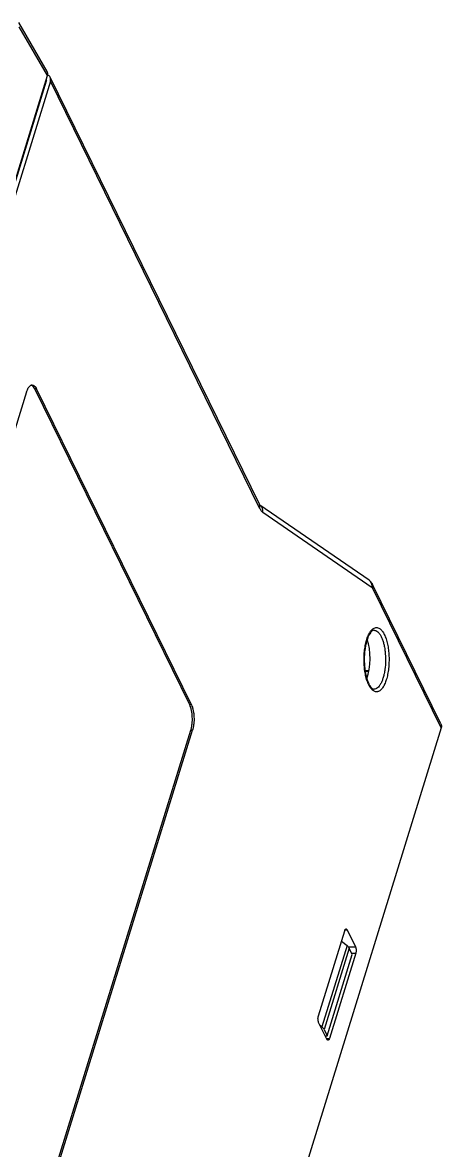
# Model space of a CAD drawing. Header units: millimetres. Extents: x 179 to 1020, y 292 to 886.
# Drawn here: x 845.5 to 876.4, y 554.7 to 637.5 of the extents above; entities that cross this region are included whole.
import ezdxf

# ---------------------------------------------------------------- set-up
doc = ezdxf.new("R2010")
doc.units = ezdxf.units.MM
doc.layers.add('VF-51-P001SOLIDLINE', color=7, linetype='Continuous')
doc.layers.add('VF-51-P002SOLIDLINE', color=7, linetype='Continuous')

msp = doc.modelspace()

# ---------------------------------------------------------------- linework, layer by layer
at = {"layer": 'VF-51-P001SOLIDLINE', "linetype": 'Continuous'}
for p, q in [((869.411, 569.732), (867.565, 563.759)), ((869.566, 569.546), (867.721, 563.575)), ((869.004, 570.066), (869.411, 569.732)), ((869.793, 569.084), (869.566, 569.546)), ((867.947, 563.113), (869.793, 569.084)), ((867.565, 563.759), (867.438, 563.861)), ((867.721, 563.575), (867.947, 563.113)), ((867.806, 563.111), (867.947, 563.113))]:
    msp.add_line(p, q, dxfattribs=at)
for centre, major_axis, ratio, start_param, end_param in [((868.955, 569.555), (0.633, -0.209), 0.565611, 0.505407, 0.969055), ((867.104, 563.566), (0.641, -0.185), 0.5792, 0.483955, 0.947602)]:
    msp.add_ellipse(centre, major_axis=major_axis, ratio=ratio, start_param=start_param, end_param=end_param, dxfattribs=at)
at = {"layer": 'VF-51-P002SOLIDLINE', "linetype": 'Continuous'}
for p, q in [((847.364, 633.964), (845.278, 637.549)), ((847.391, 633.649), (845.309, 637.228)), ((847.287, 633.234), (825.42, 562.474)), ((825.685, 563.41), (847.391, 633.649)), ((847.594, 633.234), (825.727, 562.474)), ((847.287, 633.234), (847.272, 633.265)), ((862.971, 602.162), (847.578, 633.528)), ((862.986, 601.868), (847.594, 633.234)), ((845.845, 610.415), (831.16, 562.893)), ((857.84, 587.424), (846.452, 610.631)), ((846.575, 610.631), (846.452, 610.631)), ((857.963, 587.424), (846.575, 610.631)), ((871.028, 596.577), (863.008, 602.098)), ((871.264, 596.028), (863.222, 601.564)), ((876.317, 586.03), (871.296, 596.261)), ((876.332, 585.736), (871.311, 595.967)), ((870.732, 589.954), (871.029, 589.954)), ((870.742, 589.883), (871.015, 589.883)), ((857.963, 587.424), (857.84, 587.424)), ((843.239, 538.029), (857.924, 585.551)), ((843.361, 538.029), (858.047, 585.551)), ((876.332, 585.736), (848.091, 494.348)), ((858.047, 585.551), (857.924, 585.551)), ((867.303, 564.561), (869.24, 570.827)), ((869.261, 570.881), (869.422, 570.881)), ((869.422, 570.881), (870.032, 569.638)), ((869.505, 569.638), (870.032, 569.638)), ((870.053, 569.17), (868.116, 562.903)), ((869.75, 569.17), (870.053, 569.17)), ((867.934, 562.849), (867.324, 564.093)), ((867.908, 562.903), (868.116, 562.903))]:
    msp.add_line(p, q, dxfattribs=at)
for centre, radius, start, end in [((846.109, 610.656), 0.267, 61.92203, 64.94683), ((872.912, 589.821), 2.119, 203.93673, 206.12697), ((872.524, 589.721), 1.692, 206.11974, 208.86303)]:
    msp.add_arc(centre, radius, start, end, dxfattribs=at)
for centre, major_axis, ratio, start_param, end_param in [((846.776, 633.648), (0.599, 0.294), 0.720675, -0.597383, 0.050455), ((870.244, 590.739), (0.048, 2.129), 0.404238, -2.280671, -0.793159)]:
    msp.add_ellipse(centre, major_axis=major_axis, ratio=ratio, start_param=start_param, end_param=end_param, dxfattribs=at)
for points, knots in [([(847.294, 633.335), (847.296, 633.327), (847.3, 633.294), (847.295, 633.259), (847.287, 633.234)], [0, 0, 0, 0, 0.240898, 1, 1, 1, 1]), ([(847.578, 633.528), (847.561, 633.564), (847.511, 633.633), (847.441, 633.68), (847.403, 633.699)], [0, 0, 0, 0, 0.487185, 1, 1, 1, 1]), ([(847.594, 633.234), (847.609, 633.284), (847.625, 633.385), (847.6, 633.485), (847.578, 633.528)], [0, 0, 0, 0, 0.517393, 1, 1, 1, 1]), ([(845.845, 610.415), (845.867, 610.488), (845.916, 610.618), (846, 610.761), (846.076, 610.844), (846.133, 610.887), (846.191, 610.914), (846.232, 610.92), (846.252, 610.92)], [0, 0, 0, 0, 0.331872, 0.605596, 0.72059, 0.82246, 0.914092, 1, 1, 1, 1]), ([(846.222, 610.898), (846.219, 610.899), (846.208, 610.904), (846.197, 610.908), (846.189, 610.911)], [0, 0, 0, 0, 0.254606, 1, 1, 1, 1]), ([(846.452, 610.631), (846.423, 610.688), (846.365, 610.788), (846.279, 610.868), (846.235, 610.892)], [0, 0, 0, 0, 0.561291, 1, 1, 1, 1]), ([(846.252, 610.92), (846.281, 610.92), (846.345, 610.905), (846.431, 610.844), (846.51, 610.751), (846.554, 610.674), (846.575, 610.631)], [0, 0, 0, 0, 0.195443, 0.417916, 0.68405, 1, 1, 1, 1]), ([(862.995, 602.117), (862.993, 602.121), (862.984, 602.135), (862.977, 602.15), (862.971, 602.162)], [0, 0, 0, 0, 0.211199, 1, 1, 1, 1]), ([(862.986, 601.868), (863.001, 601.918), (863.017, 602.019), (862.992, 602.119), (862.971, 602.162)], [0, 0, 0, 0, 0.517393, 1, 1, 1, 1]), ([(863.222, 601.564), (863.174, 601.597), (863.083, 601.692), (863.018, 601.804), (862.986, 601.868)], [0, 0, 0, 0, 0.446745, 1, 1, 1, 1]), ([(863.008, 602.097), (863.007, 602.099), (863.002, 602.105), (862.998, 602.112), (862.995, 602.117)], [0, 0, 0, 0, 0.194032, 1, 1, 1, 1]), ([(863.013, 602.09), (863.013, 602.09), (863.009, 602.095), (863.01, 602.095), (863.008, 602.097)], [0, 0, 0, 0, 0.014441, 1, 1, 1, 1]), ([(863.222, 601.564), (863.227, 601.615), (863.226, 601.718), (863.189, 601.864), (863.118, 601.994), (863.049, 602.065), (863.012, 602.094)], [0, 0, 0, 0, 0.259633, 0.512124, 0.758156, 1, 1, 1, 1]), ([(871.296, 596.261), (871.265, 596.323), (871.19, 596.442), (871.086, 596.538), (871.028, 596.577)], [0, 0, 0, 0, 0.496758, 1, 1, 1, 1]), ([(871.264, 596.028), (871.27, 596.082), (871.268, 596.19), (871.226, 596.344), (871.146, 596.478), (871.07, 596.549), (871.028, 596.577)], [0, 0, 0, 0, 0.259958, 0.512358, 0.758122, 1, 1, 1, 1]), ([(871.311, 595.967), (871.305, 595.98), (871.292, 596.003), (871.274, 596.022), (871.264, 596.028)], [0, 0, 0, 0, 0.553258, 1, 1, 1, 1]), ([(871.311, 595.967), (871.327, 596.017), (871.342, 596.118), (871.317, 596.218), (871.296, 596.261)], [0, 0, 0, 0, 0.517393, 1, 1, 1, 1]), ([(870.975, 588.961), (870.927, 589.069), (870.843, 589.305), (870.751, 589.688), (870.688, 590.11), (870.658, 590.555), (870.662, 591.006), (870.698, 591.448), (870.766, 591.863), (870.863, 592.238), (870.986, 592.558), (871.112, 592.78), (871.224, 592.918), (871.33, 593.018), (871.45, 593.085), (871.575, 593.103), (871.7, 593.089), (871.821, 593.025), (871.927, 592.929), (872.041, 592.794), (872.11, 592.674), (872.152, 592.587)], [0, 0, 0, 0, 0.066476, 0.141155, 0.222002, 0.306587, 0.392267, 0.476337, 0.556184, 0.629439, 0.694161, 0.749092, 0.772824, 0.794194, 0.831036, 0.847877, 0.864666, 0.901135, 0.922238, 0.945676, 1, 1, 1, 1]), ([(871.392, 592.899), (871.334, 592.897), (871.257, 592.849), (871.18, 592.773), (871.106, 592.682), (871.017, 592.534), (870.922, 592.318), (870.838, 592.061), (870.77, 591.77), (870.7, 591.34), (870.664, 590.775), (870.693, 590.209), (870.756, 589.774), (870.821, 589.477), (870.902, 589.211), (870.968, 589.049), (871.005, 588.976)], [0, 0, 0, 0, 0.041841, 0.058677, 0.078298, 0.125439, 0.182181, 0.247185, 0.319002, 0.396085, 0.559371, 0.723437, 0.801481, 0.874619, 0.941282, 1, 1, 1, 1]), ([(872.152, 592.587), (872.203, 592.483), (872.294, 592.252), (872.393, 591.874), (872.463, 591.453), (872.5, 591.005), (872.503, 590.547), (872.472, 590.095), (872.407, 589.669), (872.312, 589.282), (872.19, 588.95), (872.065, 588.717), (871.952, 588.572), (871.867, 588.489), (871.779, 588.428), (871.689, 588.388), (871.596, 588.372), (871.504, 588.38), (871.412, 588.412), (871.323, 588.466), (871.238, 588.542), (871.123, 588.678), (871.052, 588.8), (871.009, 588.888)], [0, 0, 0, 0, 0.064238, 0.137215, 0.216952, 0.301012, 0.386699, 0.471224, 0.551863, 0.626125, 0.691937, 0.7479, 0.772078, 0.793824, 0.813413, 0.831317, 0.848222, 0.864978, 0.882462, 0.901424, 0.922408, 0.945752, 1, 1, 1, 1]), ([(871.392, 592.899), (871.416, 592.9), (871.465, 592.896), (871.565, 592.865), (871.688, 592.781), (871.818, 592.628), (871.89, 592.501), (871.925, 592.431)], [0, 0, 0, 0, 0.096487, 0.196292, 0.417868, 0.683568, 1, 1, 1, 1]), ([(871.925, 592.431), (871.961, 592.357), (872.027, 592.195), (872.107, 591.933), (872.17, 591.642), (872.23, 591.22), (872.256, 590.673), (872.218, 590.129), (872.147, 589.715), (872.077, 589.434), (871.992, 589.185), (871.893, 588.972), (871.782, 588.8), (871.661, 588.672), (871.53, 588.592), (871.436, 588.575), (871.392, 588.576)], [0, 0, 0, 0, 0.05862, 0.123895, 0.194787, 0.270003, 0.427381, 0.583486, 0.657158, 0.725968, 0.788716, 0.84449, 0.892804, 0.933813, 0.968682, 1, 1, 1, 1]), ([(871.042, 588.904), (871.072, 588.85), (871.118, 588.776), (871.189, 588.692), (871.263, 588.621), (871.337, 588.578), (871.392, 588.576)], [0, 0, 0, 0, 0.374232, 0.52994, 0.663641, 1, 1, 1, 1]), ([(857.924, 585.551), (857.946, 585.623), (857.984, 585.776), (858.033, 586.103), (858.043, 586.445), (858.016, 586.784), (857.976, 587.021), (857.92, 587.235), (857.869, 587.365), (857.84, 587.424)], [0, 0, 0, 0, 0.118629, 0.247446, 0.519148, 0.65343, 0.780806, 0.897384, 1, 1, 1, 1]), ([(857.963, 587.424), (857.992, 587.365), (858.043, 587.235), (858.099, 587.021), (858.138, 586.784), (858.166, 586.445), (858.156, 586.103), (858.107, 585.776), (858.069, 585.623), (858.047, 585.551)], [0, 0, 0, 0, 0.102616, 0.219194, 0.34657, 0.480852, 0.752554, 0.881371, 1, 1, 1, 1]), ([(876.317, 586.03), (876.338, 585.986), (876.363, 585.886), (876.348, 585.785), (876.332, 585.736)], [0, 0, 0, 0, 0.482607, 1, 1, 1, 1]), ([(869.24, 570.827), (869.245, 570.846), (869.257, 570.878), (869.281, 570.919), (869.309, 570.946), (869.331, 570.954), (869.341, 570.954)], [0, 0, 0, 0, 0.3327, 0.607096, 0.823624, 1, 1, 1, 1]), ([(869.341, 570.954), (869.349, 570.954), (869.365, 570.95), (869.386, 570.935), (869.406, 570.911), (869.417, 570.892), (869.422, 570.881)], [0, 0, 0, 0, 0.195442, 0.417919, 0.684044, 1, 1, 1, 1]), ([(870.032, 569.638), (870.047, 569.607), (870.069, 569.533), (870.083, 569.414), (870.08, 569.289), (870.065, 569.207), (870.053, 569.17)], [0, 0, 0, 0, 0.219, 0.480661, 0.752604, 1, 1, 1, 1]), ([(867.324, 564.093), (867.309, 564.124), (867.286, 564.198), (867.273, 564.317), (867.276, 564.442), (867.291, 564.523), (867.303, 564.561)], [0, 0, 0, 0, 0.219, 0.480661, 0.752604, 1, 1, 1, 1]), ([(868.015, 562.777), (868.007, 562.777), (867.991, 562.781), (867.97, 562.796), (867.95, 562.819), (867.939, 562.839), (867.934, 562.849)], [0, 0, 0, 0, 0.195442, 0.417919, 0.684044, 1, 1, 1, 1]), ([(868.116, 562.903), (868.111, 562.885), (868.099, 562.853), (868.075, 562.812), (868.047, 562.785), (868.025, 562.777), (868.015, 562.777)], [0, 0, 0, 0, 0.3327, 0.607096, 0.823624, 1, 1, 1, 1])]:
    msp.add_open_spline(points, degree=3, knots=knots, dxfattribs=at)

doc.saveas('drawing.dxf')
